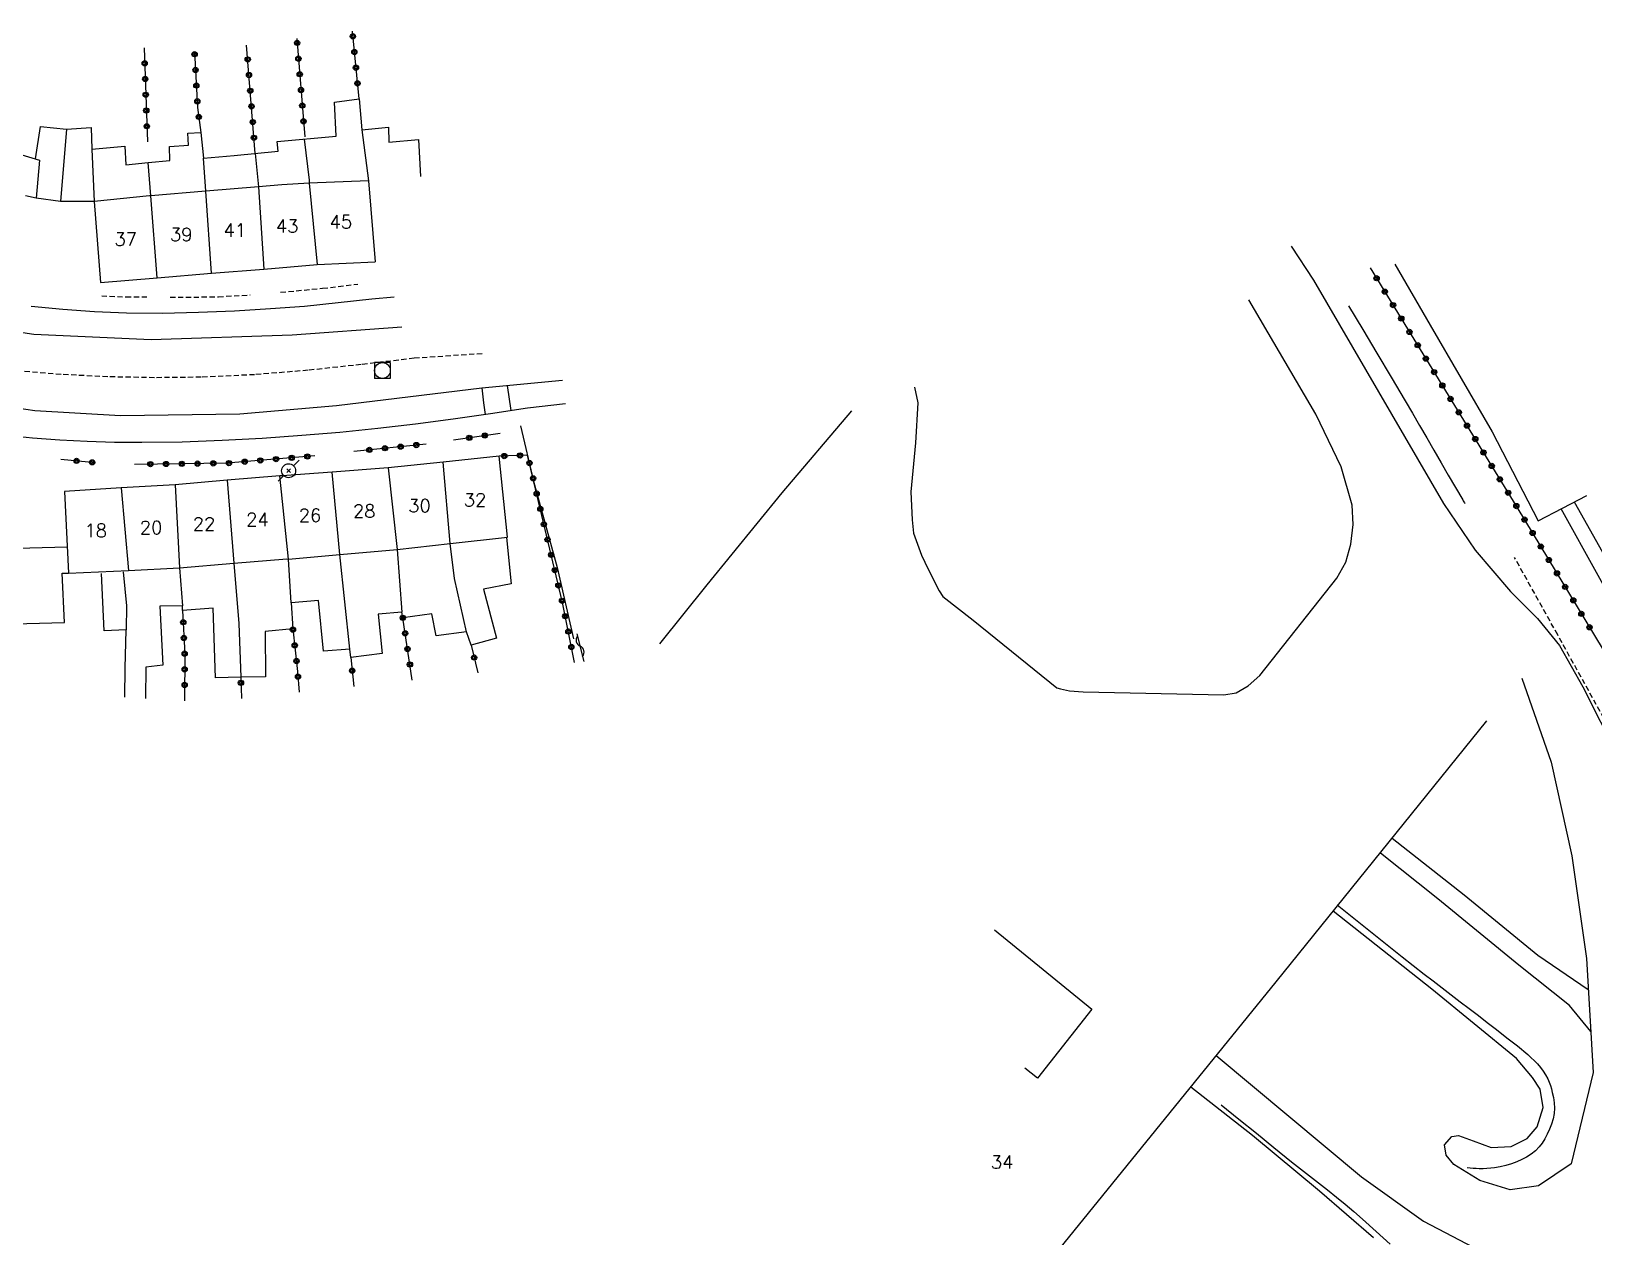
# Model space of a CAD drawing. Header units: millimetres. Extents: x 146997 to 148001, y 141998 to 143001.
# Drawn here: x 147492.1 to 147641.2, y 142498.5 to 142613.5 of the extents above; entities that cross this region are included whole.
import ezdxf
from ezdxf.enums import TextEntityAlignment as Align

# ---------------------------------------------------------------- set-up
doc = ezdxf.new("R2010")
doc.units = ezdxf.units.MM
doc.linetypes.add('DASHED', pattern=[0.75, 0.5, -0.25])
doc.layers.get('0').update_dxf_attribs({"linetype": 'CONTINUOUS'})
for name, color, linetype in [('W0001', 6, 'DASHED'), ('W0006', 2, 'CONTINUOUS'), ('W0008', 7, 'CONTINUOUS'), ('W0014', 7, 'CONTINUOUS'), ('W0017', 7, 'CONTINUOUS'), ('W0021', 2, 'CONTINUOUS'), ('W0101', 7, 'CONTINUOUS'), ('W0104', 1, 'CONTINUOUS'), ('W0112', 1, 'DASHED'), ('W0211', 2, 'CONTINUOUS'), ('W0300', 7, 'CONTINUOUS'), ('W0310', 3, 'CONTINUOUS'), ('W0323', 7, 'CONTINUOUS'), ('W0420', 7, 'CONTINUOUS'), ('W0473', 7, 'CONTINUOUS'), ('W0991', 7, 'CONTINUOUS'), ('W1102', 7, 'CONTINUOUS')]:
    doc.layers.add(name, color=color, linetype=linetype)
doc.styles.get("Standard").update_dxf_attribs({"font": 'romans.shx', "width": 0.85})

# ---------------------------------------------------------------- blocks, each defined once
blk = doc.blocks.new('T420')
for p, q in [((0.75, 0.75), (-0.75, 0.75)), ((-0.75, 0.75), (-0.75, -0.75)), ((0.75, 0.75), (0.75, -0.75)), ((0.75, -0.75), (-0.75, -0.75))]:
    blk.add_line(p, q)
blk.add_ellipse((0, 0), major_axis=(-0.53, 0.53), ratio=1, start_param=3.926991, end_param=10.210176)
blk = doc.blocks.new('T473')
for p, q in [((-0.166667, 0.166667), (0.166667, -0.166667)), ((-0.166667, -0.166667), (0.166667, 0.166667)), ((0.500001, 0.500001), (1.000002, 1.000002)), ((-1.000002, -1.000002), (-0.500001, -0.500001))]:
    blk.add_line(p, q)
blk.add_ellipse((0, 0), major_axis=(0.471405, 0.471405), ratio=1, start_param=5.4977871438, end_param=11.780972451)
blk = doc.blocks.new('t323o')
at = {"color": 0, "linetype": 'Continuous'}
for radius in [0.25, 0.15]:
    blk.add_circle((0, 0), radius, dxfattribs=at)
blk = doc.blocks.new('t310o')
at = {"color": 0, "linetype": 'Continuous'}
for centre, start, end in [((-0.5, 0.38), 216.8699, 323.1304), ((0.5, -0.37), 36.8699, 143.1303)]:
    blk.add_arc(centre, 0.625, start, end, dxfattribs=at)

msp = doc.modelspace()

# ---------------------------------------------------------------- linework, layer by layer
at = {"layer": 'W0001'}
msp.add_lwpolyline([(147535.14, 142582.77), (147535.14, 142582.77), (147528.67, 142582.34), (147523.6, 142581.74), (147518.53, 142581.19), (147513.44, 142580.77), (147508.33, 142580.53), (147503.88, 142580.48), (147499.43, 142580.57), (147494.98, 142580.79), (147490.54, 142581.15)], dxfattribs=at)
at = {"layer": 'W0006'}
for points in [[(147527.47, 142585.31), (147517.03, 142584.53), (147503.56, 142584.1), (147492.36, 142584.61), (147481.5, 142586.25), (147467.77, 142589.76), (147457.83, 142593.38), (147448.97, 142597.67), (147441.68, 142601.89)], [(147460.61, 142584.16), (147468.18, 142581.94), (147479.57, 142579.26), (147492.48, 142577.36), (147500.64, 142576.88), (147512.02, 142577.05), (147521.24, 142577.83), (147535.1, 142579.52)]]:
    msp.add_lwpolyline(points, dxfattribs=at)
at = {"layer": 'W0008'}
msp.add_lwpolyline([(147526.74, 142588.15), (147524.62, 142587.99), (147521.4, 142587.61), (147518.18, 142587.29), (147514.95, 142587.04), (147511.52, 142586.83), (147508.09, 142586.69), (147504.65, 142586.62), (147501.2, 142586.65), (147498.17, 142586.78), (147495.13, 142586.98), (147492.11, 142587.27)], dxfattribs=at)
at = {"layer": 'W0014'}
msp.add_lwpolyline([(147489.24, 142575.08), (147492.26, 142574.76), (147494.86, 142574.56), (147497.47, 142574.42), (147500.08, 142574.34), (147502.69, 142574.32), (147506.51, 142574.37), (147510.33, 142574.52), (147514.14, 142574.73), (147517.95, 142574.99), (147521.57, 142575.3), (147525.18, 142575.66), (147528.79, 142576.08), (147532.39, 142576.55), (147535.93, 142577.06), (147539.47, 142577.62), (147543.09, 142578.01)], dxfattribs=at)
at = {"layer": 'W0017'}
for points in [[(147612.32, 142593.04), (147614.43, 142589.8), (147626.85, 142568.48), (147629.86, 142564.04), (147633.24, 142560.08), (147635.81, 142557.51), (147637.9, 142554.93), (147640.12, 142550.99), (147643.47, 142544.39), (147644.1, 142540.92)], [(147622.21, 142591.32), (147625.56, 142585.48), (147631.47, 142575.32), (147635.86, 142566.83), (147640.52, 142569.26)], [(147576.38, 142579.58), (147576.7, 142578.1), (147576.48, 142574.28), (147576.03, 142569.61), (147576.16, 142566.94), (147576.28, 142565.65), (147577.05, 142563.57), (147577.67, 142562.23), (147578.74, 142560.17), (147579.09, 142559.61), (147581.98, 142557.35), (147589.96, 142550.92), (147590.31, 142550.81), (147591.18, 142550.61), (147592.47, 142550.51), (147605.9, 142550.25), (147607.07, 142550.42), (147608.2, 142551.11), (147609.31, 142552.07), (147616.65, 142561.36), (147617.51, 142562.89), (147618.01, 142564.6), (147618.23, 142566.48), (147618.13, 142568.34), (147617.08, 142571.99), (147614.67, 142577), (147608.28, 142587.91)], [(147570.38, 142577.34), (147563.71, 142569.51), (147556.58, 142560.74), (147552.06, 142555.11)], [(147538.8, 142575.88), (147540.05, 142570.63), (147542.29, 142562.38), (147543.86, 142555.59)], [(147639.31, 142568.63), (147643.73, 142560.78), (147648.25, 142552.51), (147652.09, 142544.88), (147654.92, 142538.95), (147656.64, 142533.01), (147658.33, 142526.75), (147660.78, 142520.8), (147664.24, 142514.8), (147666.12, 142512.07), (147666.87, 142511.62), (147667.55, 142511.35), (147668.4, 142511.04)], [(147666.08, 142508.93), (147663.78, 142512.01), (147661.67, 142514.97), (147659.48, 142519.93), (147657.47, 142525.28), (147655.5, 142532.16), (147653.5, 142538.54), (147651.05, 142543.88), (147645.11, 142555.25), (147638.07, 142567.99)], [(147634.32, 142551.83), (147637.12, 142543.82), (147639.08, 142534.87), (147640.47, 142525.1), (147641.11, 142514.21), (147639.03, 142505.51), (147635.89, 142503.42), (147633.2, 142503.02), (147630.31, 142503.92), (147627.84, 142505.45), (147627.1, 142506.32), (147626.94, 142507.32), (147627.63, 142508.1), (147628.28, 142508.21), (147629.66, 142507.7), (147631.38, 142507.07), (147633.28, 142507.17), (147634.82, 142507.91), (147635.78, 142509.04), (147636.36, 142510.88), (147636.07, 142512.63), (147635.34, 142513.75), (147633.8, 142515.55), (147625.72, 142522.16), (147616.32, 142529.59)], [(147621.95, 142536.55), (147628.81, 142531.15), (147635.85, 142525.41), (147640.65, 142522.13)], [(147640.88, 142518.13), (147638.87, 142520.61), (147634.03, 142524.45), (147626.29, 142530.78), (147620.82, 142535.14)], [(147605.17, 142515.83), (147619.02, 142504.26), (147624.92, 142500.05), (147630.41, 142497.19)], [(147620.15, 142498.44), (147615.01, 142502.89), (147608.61, 142508.2), (147602.74, 142512.83)]]:
    msp.add_lwpolyline(points, dxfattribs=at)
at = {"layer": 'W0021'}
for points in [[(147535.1, 142579.52), (147542.8, 142580.24), (147542.8, 142580.24), (147542.8, 142580.24), (147542.8, 142580.24)], [(147535.1, 142579.52), (147535.27, 142578.1), (147535.43, 142576.98)], [(147537.52, 142579.74), (147537.87, 142577.36)]]:
    msp.add_lwpolyline(points, dxfattribs=at)
at = {"layer": 'W0101'}
for points in [[(147508.78, 142598.26), (147503.52, 142597.83)], [(147513.79, 142598.68), (147508.78, 142598.26)], [(147518.65, 142599.05), (147516.04, 142598.87), (147513.79, 142598.68)], [(147524.29, 142599.25), (147518.65, 142599.05)], [(147503.52, 142597.83), (147503.41, 142597.82), (147498.13, 142597.3), (147498.75, 142589.58)], [(147509.32, 142590.45), (147514.3, 142590.85)], [(147514.3, 142590.85), (147519.41, 142591.27)], [(147519.41, 142591.27), (147524.94, 142591.53)], [(147498.75, 142589.58), (147504.15, 142590.02)], [(147504.15, 142590.02), (147509.32, 142590.45)], [(147536.76, 142572.99), (147531.43, 142572.44)], [(147532.08, 142564.67), (147537.55, 142565.26), (147536.76, 142572.99)], [(147520.82, 142571.49), (147516.07, 142571.14), (147515.83, 142571.12)], [(147526.16, 142571.89), (147520.82, 142571.49)], [(147531.43, 142572.44), (147526.16, 142571.89)], [(147500.7, 142569.97), (147495.3, 142569.64), (147495.68, 142561.85), (147501.4, 142562.09)], [(147505.87, 142570.28), (147500.7, 142569.97)], [(147510.82, 142570.7), (147505.87, 142570.28)], [(147515.83, 142571.12), (147510.82, 142570.7)], [(147521.56, 142563.62), (147527.02, 142564.11)], [(147527.02, 142564.11), (147532.08, 142564.67)], [(147501.4, 142562.09), (147506.27, 142562.36)], [(147506.27, 142562.36), (147511.46, 142562.79)], [(147511.46, 142562.79), (147516.52, 142563.21), (147516.67, 142563.18)], [(147516.67, 142563.18), (147521.56, 142563.62)], [(147573.7, 142477.06), (147610.89, 142522.87), (147630.97, 142547.77)], [(147584, 142527.81), (147593.3, 142520.27), (147588.12, 142513.68), (147586.89, 142514.64)]]:
    msp.add_lwpolyline(points, dxfattribs=at)
at = {"layer": 'W0104'}
for points in [[(147492.55, 142601.35), (147493, 142604.44), (147495.49, 142604.19), (147497.86, 142604.35), (147497.91, 142602.29), (147501.05, 142602.57), (147501.14, 142600.78), (147503.27, 142601), (147505.34, 142601.21), (147505.31, 142602.54), (147507.12, 142602.67), (147507.05, 142603.82), (147508.29, 142603.87), (147508.57, 142601.43), (147511.47, 142601.67), (147515.69, 142602.1), (147515.6, 142603), (147521.21, 142603.53), (147521.06, 142606.78), (147523.4, 142607.07), (147523.66, 142604.12), (147526.2, 142604.39), (147526.25, 142602.95), (147529.07, 142603.21), (147529.27, 142599.67)], [(147495.49, 142604.19), (147494.93, 142597.3)], [(147523.66, 142604.12), (147524.29, 142599.25)], [(147518.17, 142603.24), (147518.63, 142599.32), (147518.65, 142599.05)], [(147490.83, 142601.88), (147492.93, 142601.24), (147492.6, 142597.62), (147491.57, 142597.84)], [(147497.91, 142602.29), (147498.13, 142597.3)], [(147508.78, 142598.26), (147508.57, 142601.43)], [(147513.49, 142601.87), (147513.79, 142598.68)], [(147503.52, 142597.83), (147503.27, 142601)], [(147498.13, 142597.3), (147494.93, 142597.3), (147492.6, 142597.62)], [(147495.54, 142564.33), (147489.6, 142564.16), (147483.61, 142564.34), (147483.28, 142563.11), (147482.26, 142559.24), (147482.05, 142557.69), (147489.35, 142557.88), (147489.33, 142556.99), (147495.3, 142557.13), (147495.08, 142561.85), (147495.68, 142561.85)], [(147537.45, 142565.24), (147537.9, 142560.81), (147535.26, 142560.32), (147536.5, 142555.65), (147534.08, 142554.98), (147533.66, 142556.26), (147530.76, 142555.85), (147530.33, 142557.96), (147527.56, 142557.59), (147527.49, 142558.12), (147525.23, 142557.94), (147525.59, 142554.17), (147522.6, 142553.81), (147522.51, 142554.6), (147520.01, 142554.39), (147519.52, 142559.23), (147516.93, 142559.01), (147517.08, 142556.52), (147514.45, 142556.29), (147514.46, 142551.96), (147512.11, 142551.92), (147509.7, 142551.85), (147509.48, 142558.5), (147506.57, 142558.27), (147506.57, 142558.74), (147504.39, 142558.69), (147504.69, 142553.06), (147503.07, 142552.87), (147503.04, 142549.88)], [(147527.02, 142564.11), (147527.49, 142558.12)], [(147533.66, 142556.26), (147532.49, 142561.34), (147532.08, 142564.67)], [(147506.27, 142562.36), (147506.57, 142558.74)], [(147511.46, 142562.79), (147511.93, 142557.04), (147512.11, 142551.92)], [(147516.93, 142559.01), (147516.67, 142563.18)], [(147522.51, 142554.6), (147521.56, 142563.62)], [(147501.05, 142550), (147501.09, 142552.77), (147501.18, 142556.43), (147499.1, 142556.35), (147498.83, 142561.82)], [(147500.91, 142561.97), (147501.22, 142558.74), (147501.18, 142556.43)]]:
    msp.add_lwpolyline(points, dxfattribs=at)
at = {"layer": 'W0112'}
for points in [[(147515.92, 142588.63), (147519.92, 142589.01), (147523.27, 142589.42)], [(147498.85, 142588.28), (147501.17, 142588.19), (147503.26, 142588.19)], [(147505.38, 142588.15), (147509.98, 142588.2), (147513.02, 142588.39)], [(147648.68, 142536.18), (147637.73, 142555.96), (147633.61, 142563.35)]]:
    msp.add_lwpolyline(points, dxfattribs=at)
at = {"layer": 'W0211'}
for points in [[(147616.7, 142530.21), (147618.76, 142528.55), (147620.83, 142526.89), (147622.9, 142525.25), (147624.98, 142523.61), (147625.84, 142522.95), (147626.7, 142522.29), (147627.57, 142521.63), (147628.44, 142520.97), (147629.3, 142520.31), (147630.17, 142519.65), (147631.02, 142518.98), (147631.88, 142518.31), (147632.88, 142517.53), (147633.9, 142516.75), (147634.89, 142515.93), (147635.81, 142515.03), (147636.09, 142514.7), (147636.34, 142514.35), (147636.57, 142513.98), (147636.78, 142513.6), (147636.92, 142513.29), (147637.04, 142512.97), (147637.14, 142512.65), (147637.22, 142512.32), (147637.32, 142511.83), (147637.4, 142511.33), (147637.43, 142510.82), (147637.41, 142510.32), (147637.31, 142509.79), (147637.15, 142509.29), (147636.95, 142508.8), (147636.72, 142508.33), (147636.5, 142507.9), (147636.24, 142507.49), (147635.95, 142507.11), (147635.62, 142506.76), (147635.21, 142506.43), (147634.77, 142506.15), (147634.31, 142505.91), (147633.84, 142505.7), (147633.32, 142505.5), (147632.79, 142505.35), (147632.24, 142505.23), (147631.7, 142505.13), (147631.34, 142505.08), (147630.98, 142505.05), (147630.61, 142505.04), (147630.25, 142505.04), (147629.96, 142505.05), (147629.68, 142505.07), (147629.39, 142505.09), (147629.1, 142505.13)], [(147605.64, 142511.14), (147607.32, 142509.78), (147609, 142508.42), (147610.67, 142507.05), (147612.35, 142505.7), (147613.2, 142505.02), (147614.05, 142504.35), (147614.91, 142503.68), (147615.77, 142503.02), (147616.62, 142502.34), (147617.46, 142501.66), (147618.29, 142500.96), (147619.11, 142500.24), (147620.43, 142499.04), (147621.74, 142497.83)]]:
    msp.add_lwpolyline(points, dxfattribs=at)
at = {"layer": 'W0300'}
msp.add_lwpolyline([(147617.77, 142587.35), (147619.13, 142585.09), (147620.49, 142582.82), (147621.84, 142580.55), (147623.18, 142578.28), (147623.87, 142577.1), (147624.56, 142575.92), (147625.24, 142574.74), (147625.92, 142573.56), (147626.61, 142572.37), (147627.29, 142571.19), (147627.98, 142570.01), (147628.67, 142568.83), (147628.73, 142568.74), (147628.78, 142568.65), (147628.83, 142568.56), (147628.89, 142568.47)], dxfattribs=at)
at = {"layer": 'W0310'}
msp.add_lwpolyline([(147544.86, 142553.43), (147544.2, 142556.07)], dxfattribs=at)
at = {"layer": 'W0323'}
for points in [[(147523.4, 142607.07), (147522.76, 142613.53)], [(147502.9, 142611.96), (147503.21, 142602.97)], [(147507.7, 142611.56), (147508, 142606.24), (147508.29, 142603.87)], [(147513.49, 142601.87), (147512.67, 142612.21)], [(147517.46, 142612.84), (147518.22, 142603.45)], [(147619.86, 142590.96), (147622.8, 142586.14), (147633.85, 142568.15), (147647.18, 142546.06), (147649.11, 142534.63)], [(147536.85, 142575.17), (147532.42, 142574.54)], [(147519.19, 142573.03), (147510.8, 142572.32), (147501.99, 142572.22)], [(147529.79, 142574.16), (147522.89, 142573.45)], [(147543.95, 142553.33), (147542.8, 142559.04), (147539.48, 142573.1), (147536.76, 142572.99)], [(147498.27, 142572.38), (147494.95, 142572.68)], [(147506.57, 142558.27), (147506.77, 142554.15), (147506.76, 142549.67)], [(147517.08, 142556.52), (147517.54, 142552.45), (147517.67, 142550.48)], [(147528.47, 142551.65), (147527.56, 142557.59)], [(147534.08, 142554.98), (147534.72, 142552.33)], [(147522.6, 142553.81), (147522.91, 142551.04)], [(147512.11, 142551.92), (147512.18, 142549.88)]]:
    msp.add_lwpolyline(points, dxfattribs=at)
at = {"layer": 'W1102'}
for points in [[(147509.32, 142590.45), (147508.78, 142598.26)], [(147513.79, 142598.68), (147514.3, 142590.85)], [(147518.65, 142599.05), (147519.41, 142591.27)], [(147524.29, 142599.25), (147524.94, 142591.53)], [(147504.15, 142590.02), (147503.52, 142597.83)], [(147521.56, 142563.62), (147520.82, 142571.49)], [(147526.16, 142571.89), (147527.02, 142564.11)], [(147532.08, 142564.67), (147531.43, 142572.44)], [(147500.7, 142569.97), (147501.4, 142562.09)], [(147505.87, 142570.28), (147506.27, 142562.36)], [(147510.82, 142570.7), (147511.46, 142562.79)], [(147516.67, 142563.18), (147515.83, 142571.12)]]:
    msp.add_lwpolyline(points, dxfattribs=at)

# ---------------------------------------------------------------- block references
at = {"layer": 'W0310', "rotation": 103.975911788773}
msp.add_blockref('t310o', (147544.49, 142554.88), dxfattribs=at)
at = {"layer": 'W0323'}
for p, rotation in [((147522.81, 142613.04), 95.65268318094978), ((147507.71, 142611.34), 273.2299532809863), ((147517.49, 142612.42), 274.6535347162505), ((147522.95, 142611.55), 95.65268318094978), ((147502.95, 142610.47), 271.9678346662564), ((147507.8, 142609.84), 273.2299532809863), ((147512.78, 142610.84), 94.52582762019004), ((147517.61, 142610.92), 274.6535347162505), ((147523.1, 142610.05), 95.65268318094978), ((147503, 142608.97), 271.9678346662564), ((147507.88, 142608.35), 273.2299532809863), ((147512.9, 142609.35), 94.52582762019004), ((147517.74, 142609.43), 274.6535347162505), ((147523.25, 142608.56), 95.65268318094978), ((147503.05, 142607.47), 271.9678346662564), ((147507.97, 142606.85), 273.2299532809863), ((147513.02, 142607.85), 94.52582762019004), ((147517.86, 142607.93), 274.6535347162505), ((147503.1, 142605.97), 271.9678346662564), ((147508.11, 142605.36), 276.9912521261009), ((147513.14, 142606.36), 94.52582762019004), ((147517.98, 142606.44), 274.6535347162505), ((147503.15, 142604.47), 271.9678346662564), ((147513.26, 142604.86), 94.52582762019004), ((147518.1, 142604.94), 274.6535347162505), ((147513.37, 142603.37), 94.52582762019004), ((147620.46, 142589.97), 301.0739753868413), ((147621.24, 142588.69), 301.0739753868413), ((147622.03, 142587.41), 301.0739753868413), ((147622.81, 142586.13), 301.5424162689914), ((147623.59, 142584.85), 301.5424162689914), ((147624.38, 142583.58), 301.5424162689914), ((147625.16, 142582.3), 301.5424162689914), ((147625.95, 142581.02), 301.5424162689914), ((147626.73, 142579.74), 301.5424162689914), ((147627.51, 142578.46), 301.5424162689914), ((147628.3, 142577.18), 301.5424162689914), ((147629.08, 142575.91), 301.5424162689914), ((147528.86, 142574.06), 185.83874567222), ((147533.91, 142574.75), 188.1446103691715), ((147535.39, 142574.97), 188.1446103691715), ((147629.87, 142574.63), 301.5424162689914), ((147496.45, 142572.55), 174.7603814688444), ((147512.49, 142572.47), 184.8167629165904), ((147513.98, 142572.59), 184.8167629165904), ((147515.48, 142572.72), 184.8167629165904), ((147516.97, 142572.84), 184.8167629165904), ((147518.47, 142572.97), 184.8167629165904), ((147524.38, 142573.6), 185.83874567222), ((147525.87, 142573.76), 185.83874567222), ((147527.36, 142573.91), 185.83874567222), ((147537.25, 142573.01), 182.298192303914), ((147538.75, 142573.07), 182.298192303914), ((147630.65, 142573.35), 301.5424162689914), ((147497.94, 142572.41), 174.7603814688444), ((147503.49, 142572.24), 180.6832222259395), ((147504.99, 142572.25), 180.6832222259395), ((147506.49, 142572.27), 180.6832222259395), ((147507.99, 142572.29), 180.6832222259395), ((147509.49, 142572.31), 180.6832222259395), ((147510.99, 142572.34), 184.8167629165904), ((147539.65, 142572.35), 103.2845983019641), ((147631.44, 142572.07), 301.5424162689914), ((147540, 142570.89), 103.2845983019641), ((147540.34, 142569.43), 103.2845983019641), ((147632.22, 142570.79), 301.5424162689914), ((147633.01, 142569.51), 301.5424162689914), ((147540.69, 142567.97), 103.2845983019641), ((147633.79, 142568.24), 301.5424162689914), ((147541.03, 142566.51), 103.2845983019641), ((147634.57, 142566.95), 301.1160858983022), ((147541.38, 142565.05), 103.2845983019641), ((147635.34, 142565.67), 301.1160858983022), ((147541.72, 142563.59), 103.2845983019641), ((147636.12, 142564.38), 301.1160858983022), ((147542.07, 142562.13), 103.2845983019641), ((147636.89, 142563.1), 301.1160858983022), ((147542.41, 142560.67), 103.2845983019641), ((147637.67, 142561.82), 301.1160858983022), ((147638.44, 142560.53), 301.1160858983022), ((147542.76, 142559.21), 103.2845983019641), ((147639.22, 142559.25), 301.1160858983022), ((147527.57, 142557.58), 98.69016244764633), ((147543.06, 142557.74), 101.4348504000496), ((147639.99, 142557.96), 301.1160858983022), ((147506.63, 142557.16), 272.6530013904272), ((147517.09, 142556.45), 276.4189604578355), ((147527.79, 142556.1), 98.69016244764633), ((147543.36, 142556.27), 101.4348504000496), ((147640.77, 142556.68), 301.1160858983022), ((147506.69, 142555.66), 272.6530013904272), ((147517.26, 142554.96), 276.4189604578355), ((147528.02, 142554.61), 98.69016244764633), ((147543.65, 142554.8), 101.4348504000496), ((147506.76, 142554.17), 272.6530013904272), ((147517.43, 142553.46), 276.4189604578355), ((147528.25, 142553.13), 98.69016244764633), ((147534.37, 142553.79), 283.569135254014), ((147506.76, 142552.67), 269.9852796576041), ((147517.57, 142551.97), 273.860487937392), ((147522.74, 142552.54), 276.2079059272162), ((147506.76, 142551.17), 269.9852796576041), ((147512.13, 142551.38), 272.0193663124178)]:
    msp.add_blockref('t323o', p, dxfattribs=dict(at, rotation=rotation))
at = {"layer": 'W0420'}
msp.add_blockref('T420', (147525.63, 142581.17), dxfattribs=at)
at = {"layer": 'W0473'}
msp.add_blockref('T473', (147516.68, 142571.61), dxfattribs=at)

# ---------------------------------------------------------------- texts
at = {"layer": 'W0991'}
for s, p in [('41', (147511.55, 142594.56)), ('43', (147516.54, 142594.95)), ('45', (147521.66, 142595.35)), ('37', (147501.14, 142593.7)), ('39', (147506.44, 142594.14)), ('28', (147523.89, 142567.77)), ('30', (147529.16, 142568.28)), ('32', (147534.46, 142568.83)), ('20', (147503.56, 142566.19)), ('22', (147508.61, 142566.53)), ('24', (147513.7, 142566.96)), ('26', (147518.72, 142567.36)), ('18', (147498.28, 142565.91)), ('34', (147584.73, 142505.67))]:
    msp.add_text(s, height=1.25, dxfattribs=at).set_placement(p, align=Align.MIDDLE_CENTER)

doc.saveas('drawing.dxf')
